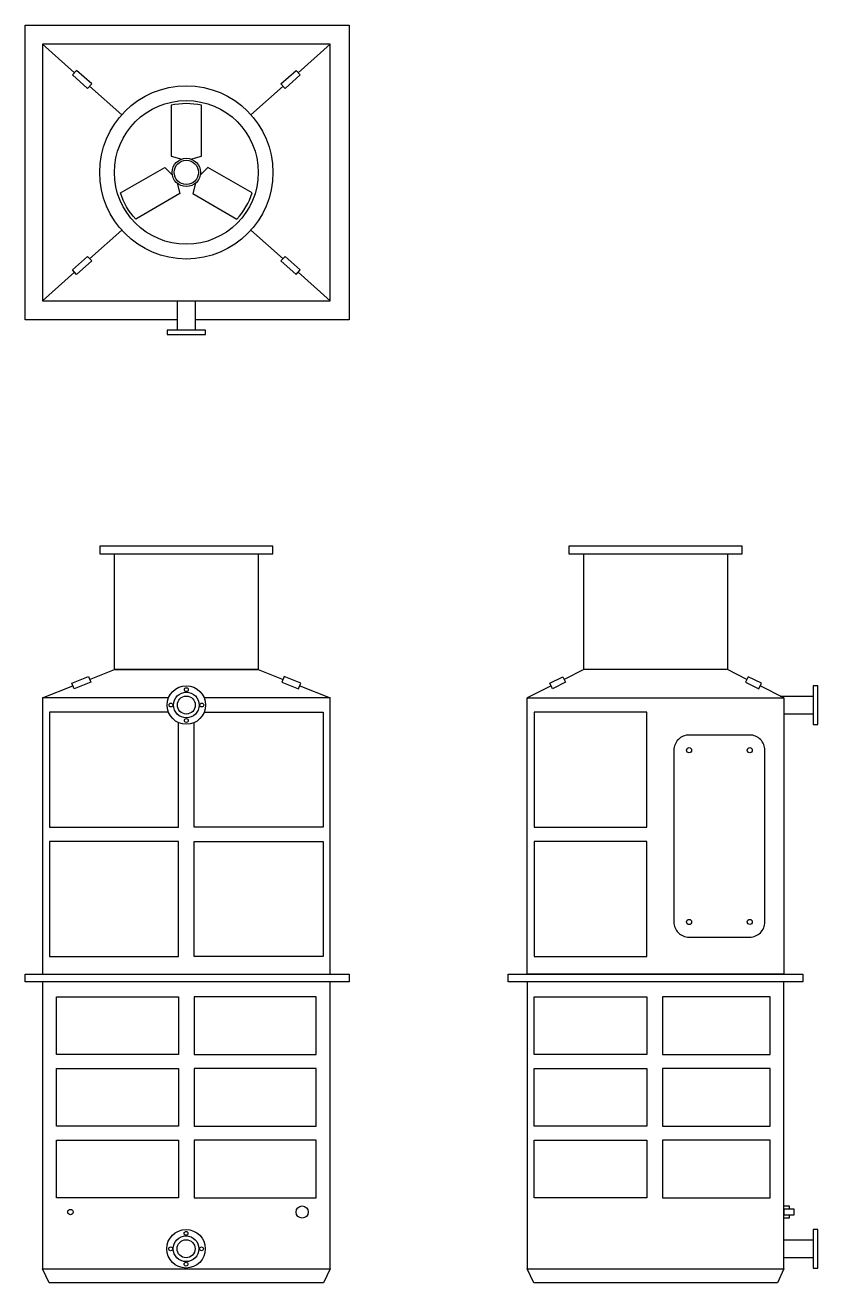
# Model space of a CAD drawing. Header units: metres. Extents: x -2.03 to 1.89, y -4.03 to 2.19.
import ezdxf

# ---------------------------------------------------------------- set-up
doc = ezdxf.new("R2010")
doc.units = ezdxf.units.M
doc.header["$MEASUREMENT"] = 0

# ---------------------------------------------------------------- blocks, each defined once
blk = doc.blocks.new('A$Cc37b1234')
at = {"color": 0}
for p, q in [((0.2443, 1.2959), (0.0859, 1.4374)), ((1.3498, 1.2959), (1.5083, 1.4374)), ((0.4774, 1.0878), (0.3189, 1.2293)), ((1.1167, 1.0878), (1.2752, 1.2293)), ((0.3189, 0.3755), (0.4774, 0.517)), ((1.2752, 0.3755), (1.1167, 0.517)), ((0.0859, 0.1674), (0.2443, 0.3089)), ((1.5083, 0.1674), (1.3498, 0.3089))]:
    blk.add_line(p, q, dxfattribs=at)
blk.add_lwpolyline([(0.7526, 0.0735), (0, 0.0735), (0, 1.5312), (1.6021, 1.5312), (1.6021, 0.0735), (0.8415, 0.0735)], dxfattribs=at)
for points in [[(0.0859, 0.1674), (1.5083, 0.1674), (1.5083, 1.4374), (0.0859, 1.4374)], [(0.2343, 1.2847), (0.3089, 1.2181), (0.3289, 1.2405), (0.2543, 1.3071)], [(1.3598, 1.2847), (1.2852, 1.2181), (1.2652, 1.2405), (1.3398, 1.3071)], [(0.3289, 0.3643), (0.2543, 0.2977), (0.2343, 0.3201), (0.3089, 0.3867)], [(1.2652, 0.3643), (1.3398, 0.2977), (1.3598, 0.3201), (1.2852, 0.3867)], [(0.7526, 0.1674), (0.8415, 0.1674), (0.8415, 0.0223), (0.7526, 0.0223)], [(0.7015, 0), (0.892, 0), (0.892, 0.0223), (0.7015, 0.0223)]]:
    blk.add_lwpolyline(points, close=True, dxfattribs=at)
for points in [[(0.82, 0.8685), (0.8721, 0.8825), (0.8721, 1.1347, 0.111431), (0.7221, 1.1347), (0.7221, 0.8825), (0.7741, 0.8685)], [(0.7512, 0.7495), (0.7652, 0.6974), (0.5467, 0.5712, -0.111431), (0.4717, 0.7012), (0.6902, 0.8273), (0.7283, 0.7892)], [(0.8429, 0.7495), (0.8289, 0.6974), (1.0474, 0.5712, 0.111431), (1.1224, 0.7012), (0.9039, 0.8273), (0.8658, 0.7892)]]:
    blk.add_lwpolyline(points, format="xyb", dxfattribs=at)
for radius in [0.4285, 0.3557, 0.07, 0.06]:
    blk.add_circle((0.7971, 0.8024), radius, dxfattribs=at)
blk = doc.blocks.new('A$Cfe5fbbf4')
at = {"color": 0}
for points in [[(0.3685, 3.608), (1.2256, 3.608), (1.2256, 3.6449), (0.3685, 3.6449)], [(0.4413, 3.608), (1.1528, 3.608), (1.1528, 3.0344), (0.4413, 3.0344)], [(0.2307, 2.9675), (0.3134, 3.0001), (0.3244, 2.9722), (0.2417, 2.9396)], [(1.3634, 2.9675), (1.2807, 3.0001), (1.2697, 2.9722), (1.3524, 2.9396)], [(0.1196, 1.6143), (0.7583, 1.6143), (0.7583, 2.1844), (0.1196, 2.1844)], [(1.4745, 1.6143), (0.8358, 1.6143), (0.8358, 2.1844), (1.4745, 2.1844)], [(0, 1.5275), (1.6021, 1.5275), (1.6021, 1.4895), (0, 1.4895)], [(0.1546, 1.4148), (0.7583, 1.4148), (0.7583, 1.1302), (0.1546, 1.1302)], [(1.4395, 1.4148), (0.8358, 1.4148), (0.8358, 1.1302), (1.4395, 1.1302)], [(0.1546, 1.0603), (0.7583, 1.0603), (0.7583, 0.7757), (0.1546, 0.7757)], [(1.4395, 1.0603), (0.8358, 1.0603), (0.8358, 0.7757), (1.4395, 0.7757)], [(0.1546, 0.7058), (0.7583, 0.7058), (0.7583, 0.4212), (0.1546, 0.4212)], [(1.4395, 0.7058), (0.8358, 0.7058), (0.8358, 0.4212), (1.4395, 0.4212)], [(0.0859, 0.0696), (1.5083, 0.0696), (1.4754, 0), (0.1187, 0)]]:
    blk.add_lwpolyline(points, close=True, dxfattribs=at)
for points in [[(0.3189, 2.9861), (0.4413, 3.0344), (1.1528, 3.0344), (1.2752, 2.9861)], [(0.7085, 2.8943), (0.0859, 2.8943), (0.2362, 2.9536)], [(1.3579, 2.9536), (1.5083, 2.8943), (0.8857, 2.8943)], [(0.7085, 2.8943), (0.0859, 2.8943), (0.0859, 1.5275)], [(1.5083, 1.5275), (1.5083, 2.8943), (0.8857, 2.8943)], [(0.7085, 2.8244), (0.1196, 2.8244), (0.1196, 2.2543), (0.7583, 2.2543), (0.7583, 2.7723)], [(0.8857, 2.8244), (1.4745, 2.8244), (1.4745, 2.2543), (0.8358, 2.2543), (0.8358, 2.7723)], [(0.0859, 1.4895), (0.0859, 0.0696), (1.5083, 0.0696), (1.5083, 1.4895)]]:
    blk.add_lwpolyline(points, dxfattribs=at)
for centre, radius in [((0.7971, 2.8593), 0.0953), ((0.7971, 2.9355), 0.00953), ((0.7209, 2.8593), 0.00953), ((0.7971, 2.8593), 0.0635), ((0.7971, 2.8593), 0.0445), ((0.8733, 2.8593), 0.00953), ((0.7971, 2.7831), 0.00953), ((1.3702, 0.3504), 0.0302), ((0.2239, 0.3504), 0.0133), ((0.7957, 0.1685), 0.0953), ((0.7957, 0.2447), 0.00953), ((0.7957, 0.1685), 0.0635), ((0.7957, 0.1685), 0.0445), ((0.7195, 0.1685), 0.00953), ((0.8719, 0.1685), 0.00953), ((0.7957, 0.0923), 0.00953)]:
    blk.add_circle(centre, radius, dxfattribs=at)
blk = doc.blocks.new('A$C3da3c167')
at = {"color": 0}
for points in [[(0.3004, 3.608), (1.1574, 3.608), (1.1574, 3.6449), (0.3004, 3.6449)], [(0.3732, 3.608), (1.0846, 3.608), (1.0846, 3.0344), (0.3732, 3.0344)], [(0.2837, 2.9727), (0.2187, 2.9402), (0.2053, 2.967), (0.2703, 2.9996)], [(1.174, 2.9727), (1.239, 2.9402), (1.2524, 2.967), (1.1875, 2.9996)], [(1.5312, 2.7638), (1.5312, 2.9543), (1.5089, 2.9543), (1.5089, 2.7638)], [(0.0939, 2.8943), (1.3639, 2.8943), (1.3639, 1.5275), (0.0939, 1.5275)], [(0.1276, 1.6143), (0.6861, 1.6143), (0.6861, 2.1844), (0.1276, 2.1844)], [(0, 1.5275), (1.4577, 1.5275), (1.4577, 1.4895), (0, 1.4895)], [(0.1276, 1.4148), (0.6861, 1.4148), (0.6861, 1.1302), (0.1276, 1.1302)], [(1.2951, 1.4148), (0.7636, 1.4148), (0.7636, 1.1302), (1.2951, 1.1302)], [(0.1276, 1.0603), (0.6861, 1.0603), (0.6861, 0.7757), (0.1276, 0.7757)], [(1.2951, 1.0603), (0.7636, 1.0603), (0.7636, 0.7757), (1.2951, 0.7757)], [(0.1276, 0.7058), (0.6861, 0.7058), (0.6861, 0.4212), (0.1276, 0.4212)], [(1.2951, 0.7058), (0.7636, 0.7058), (0.7636, 0.4212), (1.2951, 0.4212)], [(1.3639, 0.3371), (1.4147, 0.3371), (1.4147, 0.3638), (1.3639, 0.3638)], [(1.5312, 0.073), (1.5312, 0.2635), (1.5089, 0.2635), (1.5089, 0.073)], [(1.3639, 0.1241), (1.3639, 0.213), (1.5089, 0.213), (1.5089, 0.1241)], [(0.0939, 0.0696), (1.3639, 0.0696), (1.3311, 0), (0.1267, 0)]]:
    blk.add_lwpolyline(points, close=True, dxfattribs=at)
for points in [[(1.1807, 2.9861), (1.0846, 3.0344), (0.3732, 3.0344), (0.277, 2.9861)], [(0.212, 2.9536), (0.0939, 2.8943), (1.3639, 2.8943), (1.2457, 2.9536)], [(1.345, 2.9038), (1.5089, 2.9038), (1.5089, 2.8149), (1.3639, 2.8149)], [(0.6861, 2.8244), (0.1276, 2.8244), (0.1276, 2.2543), (0.6861, 2.2543), (0.6861, 2.8244)], [(0.0939, 1.4895), (0.0939, 0.0696), (1.3639, 0.0696), (1.3639, 1.4895)], [(1.3893, 0.3371), (1.3893, 0.3203), (1.3639, 0.3203), (1.3639, 0.3806), (1.3893, 0.3806), (1.3893, 0.3638)]]:
    blk.add_lwpolyline(points, dxfattribs=at)
blk.add_lwpolyline([(0.8944, 1.7109), (1.1944, 1.7109, 0.414214), (1.2694, 1.7859), (1.2694, 2.6359, 0.414214), (1.1944, 2.7109), (0.8944, 2.7109, 0.414214), (0.8194, 2.6359), (0.8194, 1.7859, 0.414214)], format="xyb", close=True, dxfattribs=at)
for centre in [(0.8944, 2.6359), (1.1944, 2.6359), (0.8944, 1.7857), (0.8944, 1.7857), (1.1944, 1.7859)]:
    blk.add_circle(centre, 0.0127, dxfattribs=at)

msp = doc.modelspace()

# ---------------------------------------------------------------- block references
for name, p in [('A$Cc37b1234', (-2.0298, 0.6595)), ('A$Cfe5fbbf4', (-2.0298, -4.0331)), ('A$C3da3c167', (0.3593, -4.0331))]:
    msp.add_blockref(name, p)

doc.saveas('drawing.dxf')
